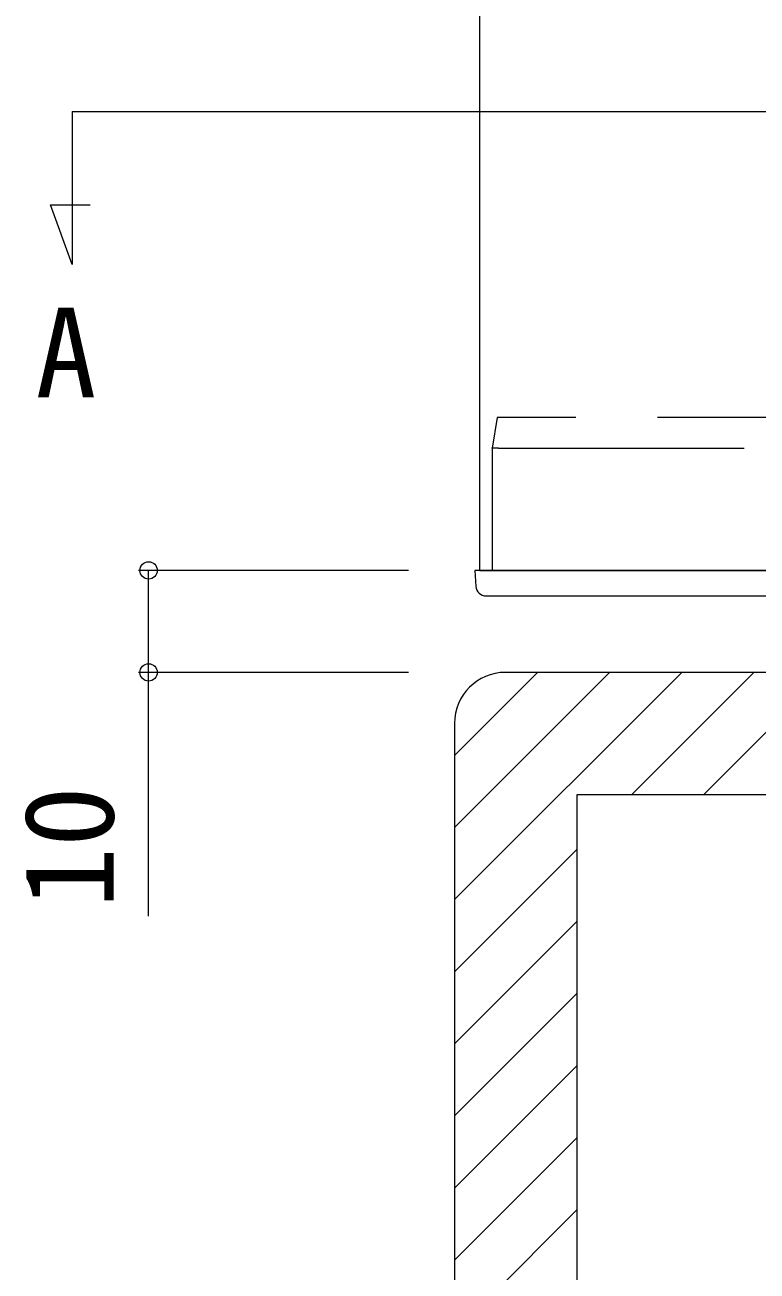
# Model space of a CAD drawing. Units: millimetres, scale not verified. Extents: x -990 to 990, y -1600 to 1603.
# Drawn here: x -15.1 to 56.7, y -1368.1 to -1245.9 of the extents above; entities that cross this region are included whole.
import ezdxf
from ezdxf.enums import TextEntityAlignment as Align

# ---------------------------------------------------------------- set-up
doc = ezdxf.new("R2010")
doc.units = ezdxf.units.MM
doc.header["$LTSCALE"] = 8
doc.linetypes.add('CHAIN2', pattern=[12, 9, -1, 1, -1])
doc.linetypes.add('DASHED3', pattern=[4, 3, -1])
for name, color, linetype, lineweight in [('0-1_USER1', 3, 'Continuous', 9), ('0-2_YKK_ZWAK', 3, 'Continuous', 9), ('0-3_YKK_11', 2, 'Continuous', 9), ('0-4_YKK_12', 4, 'Continuous', 9), ('0-7_YSS_K', 6, 'Continuous', 9)]:
    doc.layers.add(name, color=color, linetype=linetype, lineweight=lineweight)
doc.styles.add('ＭＳ ゴシック', font='')
doc.styles.get('ＭＳ ゴシック').set_extended_font_data('MS Gothic')

msp = doc.modelspace()

# ---------------------------------------------------------------- linework, layer by layer
at = {"layer": '0-2_YKK_ZWAK'}
for p, q in [((26.999, -1331.675), (49.288, -1309.386)), ((26.999, -1324.604), (42.217, -1309.386)), ((26.999, -1317.533), (35.146, -1309.386)), ((104.499, -1309.386), (31.999, -1309.386)), ((44.359, -1321.386), (56.359, -1309.386)), ((51.43, -1321.386), (63.43, -1309.386)), ((26.999, -1314.386), (26.999, -1386.886)), ((38.999, -1321.386), (38.999, -1386.886)), ((104.499, -1321.386), (38.999, -1321.386)), ((26.999, -1338.746), (38.999, -1326.746)), ((26.999, -1345.818), (38.999, -1333.818)), ((26.999, -1352.889), (38.999, -1340.889)), ((26.999, -1359.96), (38.999, -1347.96)), ((26.999, -1367.031), (38.999, -1355.031)), ((26.999, -1374.102), (38.999, -1362.102))]:
    msp.add_line(p, q, dxfattribs=at)
msp.add_arc((31.999, -1314.386), 5, 90, 180, dxfattribs=at)
at = {"layer": '0-3_YKK_11'}
for q in [(29.499, -1129.396), (141.499, -1299.386)]:
    msp.add_line((29.499, -1299.386), q, dxfattribs=at)
at = {"layer": '0-3_YKK_11', "linetype": 'CHAIN2'}
for q in [(-10.501, -1269.386), (189.499, -1254.386)]:
    msp.add_line((-10.501, -1254.386), q, dxfattribs=at)
msp.add_lwpolyline([(-10.501, -1269.386), (-12.631, -1263.536), (-8.731, -1263.536)], dxfattribs=at)
at = {"layer": '0-4_YKK_12', "linetype": 'DASHED3'}
msp.add_line((31.199, -1284.386), (30.699, -1287.386), dxfattribs=at)
at = {"layer": '0-4_YKK_12'}
for p, q in [((28.999, -1299.386), (29.094, -1300.947)), ((139.777, -1299.386), (31.497, -1299.386)), ((31.591, -1301.886), (139.572, -1301.886))]:
    msp.add_line(p, q, dxfattribs=at)
at = {"layer": '0-4_YKK_12', "linetype": 'DASHED3'}
for points in [[(31.3, -1284.386), (31.296, -1284.386), (31.291, -1284.386), (31.287, -1284.386), (31.282, -1284.386), (31.278, -1284.386), (31.274, -1284.386), (31.27, -1284.386), (31.266, -1284.386), (31.262, -1284.386), (31.259, -1284.386), (31.255, -1284.386), (31.252, -1284.386), (31.248, -1284.386), (31.245, -1284.386), (31.242, -1284.386), (31.239, -1284.386), (31.236, -1284.386), (31.233, -1284.386), (31.23, -1284.386), (31.227, -1284.386), (31.225, -1284.386), (31.223, -1284.386), (31.22, -1284.386), (31.218, -1284.386), (31.216, -1284.386), (31.214, -1284.386), (31.212, -1284.386), (31.21, -1284.386), (31.209, -1284.386), (31.207, -1284.386), (31.206, -1284.386), (31.205, -1284.386), (31.204, -1284.386), (31.203, -1284.386), (31.202, -1284.386), (31.201, -1284.386), (31.2, -1284.386), (31.2, -1284.386), (31.199, -1284.386)], [(31.552, -1284.386), (31.544, -1284.386), (31.536, -1284.386), (31.528, -1284.386), (31.52, -1284.386), (31.513, -1284.386), (31.505, -1284.386), (31.498, -1284.386), (31.49, -1284.386), (31.483, -1284.386), (31.476, -1284.386), (31.468, -1284.386), (31.461, -1284.386), (31.454, -1284.386), (31.447, -1284.386), (31.44, -1284.386), (31.433, -1284.386), (31.427, -1284.386), (31.42, -1284.386), (31.413, -1284.386), (31.407, -1284.386), (31.4, -1284.386), (31.394, -1284.386), (31.388, -1284.386), (31.382, -1284.386), (31.376, -1284.386), (31.37, -1284.386), (31.364, -1284.386), (31.358, -1284.386), (31.352, -1284.386), (31.347, -1284.386), (31.341, -1284.386), (31.336, -1284.386), (31.33, -1284.386), (31.325, -1284.386), (31.32, -1284.386), (31.315, -1284.386), (31.31, -1284.386), (31.305, -1284.386), (31.3, -1284.386)], [(31.399, -1287.386), (103.399, -1287.386), (102.899, -1284.386), (31.89, -1284.386)], [(31.89, -1284.386), (31.881, -1284.386), (31.872, -1284.386), (31.863, -1284.386), (31.854, -1284.386), (31.845, -1284.386), (31.836, -1284.386), (31.827, -1284.386), (31.818, -1284.386), (31.809, -1284.386), (31.8, -1284.386), (31.791, -1284.386), (31.782, -1284.386), (31.773, -1284.386), (31.764, -1284.386), (31.755, -1284.386), (31.746, -1284.386), (31.737, -1284.386), (31.728, -1284.386), (31.72, -1284.386), (31.711, -1284.386), (31.702, -1284.386), (31.693, -1284.386), (31.685, -1284.386), (31.676, -1284.386), (31.668, -1284.386), (31.659, -1284.386), (31.651, -1284.386), (31.642, -1284.386), (31.634, -1284.386), (31.625, -1284.386), (31.617, -1284.386), (31.608, -1284.386), (31.6, -1284.386), (31.592, -1284.386), (31.584, -1284.386), (31.576, -1284.386), (31.568, -1284.386), (31.56, -1284.386), (31.552, -1284.386)], [(30.699, -1287.386), (30.699, -1287.385), (30.699, -1287.384), (30.7, -1287.384), (30.7, -1287.383), (30.701, -1287.382), (30.702, -1287.381), (30.702, -1287.381), (30.703, -1287.38), (30.704, -1287.38), (30.706, -1287.379), (30.707, -1287.378), (30.708, -1287.378), (30.71, -1287.377), (30.712, -1287.376), (30.714, -1287.376), (30.715, -1287.375), (30.717, -1287.375), (30.72, -1287.374), (30.722, -1287.374), (30.724, -1287.373), (30.727, -1287.373), (30.729, -1287.372), (30.732, -1287.372), (30.735, -1287.371), (30.738, -1287.371), (30.741, -1287.37), (30.744, -1287.37), (30.747, -1287.369), (30.75, -1287.369), (30.754, -1287.369), (30.757, -1287.368), (30.761, -1287.368), (30.765, -1287.367), (30.769, -1287.367), (30.773, -1287.367), (30.777, -1287.366), (30.781, -1287.366), (30.785, -1287.366), (30.79, -1287.366)], [(30.699, -1287.386), (30.699, -1287.386), (30.699, -1299.386)], [(30.79, -1287.366), (30.794, -1287.365), (30.799, -1287.365), (30.803, -1287.365), (30.808, -1287.365), (30.813, -1287.364), (30.818, -1287.364), (30.823, -1287.364), (30.828, -1287.364), (30.834, -1287.364), (30.839, -1287.363), (30.844, -1287.363), (30.85, -1287.363), (30.856, -1287.363), (30.861, -1287.363), (30.867, -1287.363), (30.873, -1287.363), (30.879, -1287.363), (30.885, -1287.363), (30.891, -1287.363), (30.897, -1287.363), (30.904, -1287.363), (30.91, -1287.363), (30.917, -1287.363), (30.923, -1287.363), (30.93, -1287.363), (30.937, -1287.363), (30.943, -1287.363), (30.95, -1287.363), (30.957, -1287.363), (30.964, -1287.363), (30.971, -1287.363), (30.979, -1287.363), (30.986, -1287.364), (30.993, -1287.364), (31, -1287.364), (31.008, -1287.364), (31.015, -1287.364), (31.023, -1287.365), (31.031, -1287.365)], [(31.031, -1287.365), (31.038, -1287.365), (31.046, -1287.365), (31.054, -1287.366), (31.062, -1287.366), (31.07, -1287.366), (31.078, -1287.367), (31.086, -1287.367), (31.094, -1287.367), (31.102, -1287.368), (31.11, -1287.368), (31.118, -1287.368), (31.127, -1287.369), (31.135, -1287.369), (31.143, -1287.369), (31.152, -1287.37), (31.16, -1287.37), (31.169, -1287.371), (31.177, -1287.371), (31.186, -1287.372), (31.194, -1287.372), (31.203, -1287.373), (31.212, -1287.373), (31.22, -1287.374), (31.229, -1287.374), (31.238, -1287.375), (31.247, -1287.375), (31.255, -1287.376), (31.264, -1287.376), (31.273, -1287.377), (31.282, -1287.378), (31.291, -1287.378), (31.3, -1287.379), (31.309, -1287.38), (31.318, -1287.38), (31.327, -1287.381), (31.336, -1287.381), (31.345, -1287.382), (31.354, -1287.383), (31.363, -1287.384)], [(31.363, -1287.384), (31.372, -1287.384), (31.381, -1287.385), (31.39, -1287.386)], [(31.392, -1287.386), (31.392, -1287.386), (31.391, -1287.386), (31.391, -1287.386), (31.391, -1287.386), (31.391, -1287.386), (31.391, -1287.386), (31.39, -1287.386), (31.39, -1287.386), (31.39, -1287.386)], [(31.399, -1287.386), (31.399, -1287.386), (31.399, -1287.386), (31.399, -1287.386), (31.399, -1287.386), (31.398, -1287.386), (31.398, -1287.386), (31.398, -1287.386), (31.398, -1287.386), (31.398, -1287.386), (31.397, -1287.386), (31.397, -1287.386), (31.397, -1287.386), (31.397, -1287.386), (31.397, -1287.386), (31.396, -1287.386), (31.396, -1287.386), (31.396, -1287.386), (31.396, -1287.386), (31.396, -1287.386), (31.396, -1287.386), (31.395, -1287.386), (31.395, -1287.386), (31.395, -1287.386), (31.395, -1287.386), (31.395, -1287.386), (31.394, -1287.386), (31.394, -1287.386), (31.394, -1287.386), (31.394, -1287.386), (31.394, -1287.386), (31.393, -1287.386), (31.393, -1287.386), (31.393, -1287.386), (31.393, -1287.386), (31.393, -1287.386), (31.392, -1287.386), (31.392, -1287.386), (31.392, -1287.386), (31.392, -1287.386)]]:
    msp.add_lwpolyline(points, dxfattribs=at)
msp.add_lwpolyline([(31.199, -1284.386), (31.199, -1284.386), (31.199, -1284.386)], close=True, dxfattribs=at)
at = {"layer": '0-4_YKK_12'}
for points in [[(29.039, -1299.386), (29.036, -1299.386), (29.034, -1299.386), (29.031, -1299.386), (29.029, -1299.386), (29.027, -1299.386), (29.024, -1299.386), (29.022, -1299.386), (29.02, -1299.386), (29.018, -1299.386), (29.017, -1299.386), (29.015, -1299.386), (29.013, -1299.386), (29.012, -1299.386), (29.01, -1299.386), (29.009, -1299.386), (29.007, -1299.386), (29.006, -1299.386), (29.005, -1299.386), (29.004, -1299.386), (29.003, -1299.386), (29.002, -1299.386), (29.002, -1299.386), (29.001, -1299.386), (29, -1299.386), (29, -1299.386), (28.999, -1299.386), (28.999, -1299.386), (28.999, -1299.386), (28.999, -1299.386), (28.999, -1299.386)], [(29.207, -1299.386), (29.201, -1299.386), (29.195, -1299.386), (29.189, -1299.386), (29.184, -1299.386), (29.178, -1299.386), (29.173, -1299.386), (29.167, -1299.386), (29.162, -1299.386), (29.157, -1299.386), (29.152, -1299.386), (29.147, -1299.386), (29.142, -1299.386), (29.137, -1299.386), (29.132, -1299.386), (29.127, -1299.386), (29.123, -1299.386), (29.118, -1299.386), (29.114, -1299.386), (29.109, -1299.386), (29.105, -1299.386), (29.101, -1299.386), (29.096, -1299.386), (29.092, -1299.386), (29.088, -1299.386), (29.085, -1299.386), (29.081, -1299.386), (29.077, -1299.386), (29.073, -1299.386), (29.07, -1299.386), (29.066, -1299.386), (29.063, -1299.386), (29.06, -1299.386), (29.056, -1299.386), (29.053, -1299.386), (29.05, -1299.386), (29.047, -1299.386), (29.044, -1299.386), (29.042, -1299.386), (29.039, -1299.386)], [(29.498, -1299.386), (29.489, -1299.386), (29.48, -1299.386), (29.472, -1299.386), (29.463, -1299.386), (29.454, -1299.386), (29.446, -1299.386), (29.437, -1299.386), (29.429, -1299.386), (29.421, -1299.386), (29.412, -1299.386), (29.404, -1299.386), (29.396, -1299.386), (29.388, -1299.386), (29.38, -1299.386), (29.372, -1299.386), (29.364, -1299.386), (29.357, -1299.386), (29.349, -1299.386), (29.341, -1299.386), (29.334, -1299.386), (29.327, -1299.386), (29.319, -1299.386), (29.312, -1299.386), (29.305, -1299.386), (29.298, -1299.386), (29.291, -1299.386), (29.284, -1299.386), (29.277, -1299.386), (29.27, -1299.386), (29.263, -1299.386), (29.257, -1299.386), (29.25, -1299.386), (29.244, -1299.386), (29.237, -1299.386), (29.231, -1299.386), (29.225, -1299.386), (29.219, -1299.386), (29.213, -1299.386), (29.207, -1299.386)], [(29.896, -1299.386), (29.884, -1299.386), (29.873, -1299.386), (29.861, -1299.386), (29.85, -1299.386), (29.839, -1299.386), (29.828, -1299.386), (29.817, -1299.386), (29.806, -1299.386), (29.795, -1299.386), (29.784, -1299.386), (29.773, -1299.386), (29.762, -1299.386), (29.752, -1299.386), (29.741, -1299.386), (29.731, -1299.386), (29.72, -1299.386), (29.71, -1299.386), (29.7, -1299.386), (29.689, -1299.386), (29.679, -1299.386), (29.669, -1299.386), (29.659, -1299.386), (29.649, -1299.386), (29.639, -1299.386), (29.629, -1299.386), (29.619, -1299.386), (29.61, -1299.386), (29.6, -1299.386), (29.59, -1299.386), (29.581, -1299.386), (29.571, -1299.386), (29.562, -1299.386), (29.553, -1299.386), (29.543, -1299.386), (29.534, -1299.386), (29.525, -1299.386), (29.516, -1299.386), (29.507, -1299.386), (29.498, -1299.386)], [(30.379, -1299.386), (30.366, -1299.386), (30.353, -1299.386), (30.34, -1299.386), (30.326, -1299.386), (30.313, -1299.386), (30.3, -1299.386), (30.287, -1299.386), (30.275, -1299.386), (30.262, -1299.386), (30.249, -1299.386), (30.236, -1299.386), (30.223, -1299.386), (30.211, -1299.386), (30.198, -1299.386), (30.185, -1299.386), (30.173, -1299.386), (30.16, -1299.386), (30.148, -1299.386), (30.135, -1299.386), (30.123, -1299.386), (30.11, -1299.386), (30.098, -1299.386), (30.086, -1299.386), (30.074, -1299.386), (30.061, -1299.386), (30.049, -1299.386), (30.037, -1299.386), (30.025, -1299.386), (30.013, -1299.386), (30.001, -1299.386), (29.989, -1299.386), (29.977, -1299.386), (29.965, -1299.386), (29.954, -1299.386), (29.942, -1299.386), (29.93, -1299.386), (29.919, -1299.386), (29.907, -1299.386), (29.896, -1299.386)], [(30.924, -1299.386), (30.909, -1299.386), (30.895, -1299.386), (30.88, -1299.386), (30.866, -1299.386), (30.851, -1299.386), (30.837, -1299.386), (30.823, -1299.386), (30.808, -1299.386), (30.794, -1299.386), (30.78, -1299.386), (30.765, -1299.386), (30.751, -1299.386), (30.737, -1299.386), (30.723, -1299.386), (30.709, -1299.386), (30.694, -1299.386), (30.68, -1299.386), (30.666, -1299.386), (30.652, -1299.386), (30.638, -1299.386), (30.624, -1299.386), (30.61, -1299.386), (30.596, -1299.386), (30.582, -1299.386), (30.569, -1299.386), (30.555, -1299.386), (30.541, -1299.386), (30.527, -1299.386), (30.514, -1299.386), (30.5, -1299.386), (30.486, -1299.386), (30.473, -1299.386), (30.459, -1299.386), (30.446, -1299.386), (30.432, -1299.386), (30.419, -1299.386), (30.406, -1299.386), (30.392, -1299.386), (30.379, -1299.386)], [(31.497, -1299.386), (31.482, -1299.386), (31.467, -1299.386), (31.452, -1299.386), (31.437, -1299.386), (31.422, -1299.386), (31.407, -1299.386), (31.393, -1299.386), (31.378, -1299.386), (31.363, -1299.386), (31.348, -1299.386), (31.333, -1299.386), (31.318, -1299.386), (31.304, -1299.386), (31.289, -1299.386), (31.274, -1299.386), (31.259, -1299.386), (31.244, -1299.386), (31.23, -1299.386), (31.215, -1299.386), (31.2, -1299.386), (31.186, -1299.386), (31.171, -1299.386), (31.156, -1299.386), (31.142, -1299.386), (31.127, -1299.386), (31.112, -1299.386), (31.098, -1299.386), (31.083, -1299.386), (31.069, -1299.386), (31.054, -1299.386), (31.04, -1299.386), (31.025, -1299.386), (31.01, -1299.386), (30.996, -1299.386), (30.981, -1299.386), (30.967, -1299.386), (30.952, -1299.386), (30.938, -1299.386), (30.924, -1299.386)], [(30.092, -1301.886), (30.092, -1301.886), (30.092, -1301.886), (30.093, -1301.886), (30.093, -1301.886), (30.093, -1301.886), (30.094, -1301.886), (30.094, -1301.886), (30.095, -1301.886), (30.095, -1301.886), (30.096, -1301.886), (30.097, -1301.886), (30.097, -1301.886), (30.098, -1301.886), (30.099, -1301.886), (30.1, -1301.886), (30.102, -1301.886), (30.103, -1301.886), (30.104, -1301.886), (30.105, -1301.886), (30.107, -1301.886), (30.108, -1301.886), (30.11, -1301.886), (30.111, -1301.886), (30.113, -1301.886), (30.115, -1301.886), (30.117, -1301.886), (30.118, -1301.886), (30.12, -1301.886), (30.122, -1301.886), (30.125, -1301.886), (30.127, -1301.886), (30.129, -1301.886), (30.131, -1301.886), (30.134, -1301.886), (30.136, -1301.886), (30.139, -1301.886), (30.141, -1301.886), (30.144, -1301.886), (30.146, -1301.886)], [(30.146, -1301.886), (30.149, -1301.886), (30.152, -1301.886), (30.155, -1301.886), (30.158, -1301.886), (30.161, -1301.886), (30.164, -1301.886), (30.167, -1301.886), (30.171, -1301.886), (30.174, -1301.886), (30.177, -1301.886), (30.181, -1301.886), (30.184, -1301.886), (30.188, -1301.886), (30.191, -1301.886), (30.195, -1301.886), (30.199, -1301.886), (30.203, -1301.886), (30.207, -1301.886), (30.211, -1301.886), (30.215, -1301.886), (30.219, -1301.886), (30.223, -1301.886), (30.227, -1301.886), (30.232, -1301.886), (30.236, -1301.886), (30.24, -1301.886), (30.245, -1301.886), (30.249, -1301.886), (30.254, -1301.886), (30.259, -1301.886), (30.264, -1301.886), (30.268, -1301.886), (30.273, -1301.886), (30.278, -1301.886), (30.283, -1301.886), (30.288, -1301.886), (30.293, -1301.886), (30.299, -1301.886), (30.304, -1301.886)], [(30.304, -1301.886), (30.309, -1301.886), (30.315, -1301.886), (30.32, -1301.886), (30.326, -1301.886), (30.331, -1301.886), (30.337, -1301.886), (30.342, -1301.886), (30.348, -1301.886), (30.354, -1301.886), (30.36, -1301.886), (30.366, -1301.886), (30.372, -1301.886), (30.378, -1301.886), (30.384, -1301.886), (30.39, -1301.886), (30.396, -1301.886), (30.402, -1301.886), (30.409, -1301.886), (30.415, -1301.886), (30.422, -1301.886), (30.428, -1301.886), (30.435, -1301.886), (30.441, -1301.886), (30.448, -1301.886), (30.454, -1301.886), (30.461, -1301.886), (30.468, -1301.886), (30.475, -1301.886), (30.482, -1301.886), (30.489, -1301.886), (30.496, -1301.886), (30.503, -1301.886), (30.51, -1301.886), (30.517, -1301.886), (30.524, -1301.886), (30.532, -1301.886), (30.539, -1301.886), (30.546, -1301.886), (30.554, -1301.886)], [(30.554, -1301.886), (30.561, -1301.886), (30.569, -1301.886), (30.576, -1301.886), (30.584, -1301.886), (30.592, -1301.886), (30.599, -1301.886), (30.607, -1301.886), (30.615, -1301.886), (30.623, -1301.886), (30.631, -1301.886), (30.639, -1301.886), (30.647, -1301.886), (30.655, -1301.886), (30.663, -1301.886), (30.671, -1301.886), (30.679, -1301.886), (30.688, -1301.886), (30.696, -1301.886), (30.704, -1301.886), (30.713, -1301.886), (30.721, -1301.886), (30.73, -1301.886), (30.738, -1301.886), (30.747, -1301.886), (30.755, -1301.886), (30.764, -1301.886), (30.772, -1301.886), (30.781, -1301.886), (30.79, -1301.886), (30.798, -1301.886), (30.807, -1301.886), (30.816, -1301.886), (30.825, -1301.886), (30.834, -1301.886), (30.842, -1301.886), (30.851, -1301.886), (30.86, -1301.886), (30.869, -1301.886), (30.878, -1301.886)], [(30.878, -1301.886), (30.887, -1301.886), (30.896, -1301.886), (30.906, -1301.886), (30.915, -1301.886), (30.924, -1301.886), (30.933, -1301.886), (30.942, -1301.886), (30.952, -1301.886), (30.961, -1301.886), (30.97, -1301.886), (30.98, -1301.886), (30.989, -1301.886), (30.999, -1301.886), (31.008, -1301.886), (31.018, -1301.886), (31.027, -1301.886), (31.037, -1301.886), (31.047, -1301.886), (31.056, -1301.886), (31.066, -1301.886), (31.076, -1301.886), (31.085, -1301.886), (31.095, -1301.886), (31.105, -1301.886), (31.115, -1301.886), (31.125, -1301.886), (31.134, -1301.886), (31.144, -1301.886), (31.154, -1301.886), (31.164, -1301.886), (31.174, -1301.886), (31.184, -1301.886), (31.194, -1301.886), (31.204, -1301.886), (31.214, -1301.886), (31.224, -1301.886), (31.234, -1301.886), (31.244, -1301.886), (31.254, -1301.886)], [(31.254, -1301.886), (31.264, -1301.886), (31.274, -1301.886), (31.284, -1301.886), (31.294, -1301.886), (31.305, -1301.886), (31.315, -1301.886), (31.325, -1301.886), (31.335, -1301.886), (31.345, -1301.886), (31.355, -1301.886), (31.365, -1301.886), (31.375, -1301.886), (31.386, -1301.886), (31.396, -1301.886), (31.406, -1301.886), (31.416, -1301.886), (31.426, -1301.886), (31.437, -1301.886), (31.447, -1301.886), (31.457, -1301.886), (31.467, -1301.886), (31.478, -1301.886), (31.488, -1301.886), (31.498, -1301.886), (31.509, -1301.886), (31.519, -1301.886), (31.529, -1301.886), (31.54, -1301.886), (31.55, -1301.886), (31.56, -1301.886), (31.571, -1301.886), (31.581, -1301.886), (31.591, -1301.886)]]:
    msp.add_lwpolyline(points, dxfattribs=at)
msp.add_arc((30.092, -1300.886), 1, 183.5, 270, dxfattribs=at)
at = {"layer": '0-7_YSS_K'}
for p, q in [((22.496, -1299.386), (-4, -1299.386)), ((-3, -1309.386), (-3, -1299.386)), ((22.496, -1309.386), (-4, -1309.386)), ((-3, -1333.305), (-3, -1309.386))]:
    msp.add_line(p, q, dxfattribs=at)
for centre in [(-3, -1299.386), (-3, -1309.386)]:
    msp.add_circle(centre, 0.85, dxfattribs=at)

# ---------------------------------------------------------------- texts
at = {"layer": '0-1_USER1', "style": 'ＭＳ ゴシック'}
msp.add_text('A', height=8.798, dxfattribs=at).set_placement((-14.099, -1285.045), align=Align.BOTTOM_LEFT)
at = {"layer": '0-7_YSS_K', "style": 'ＭＳ ゴシック'}
msp.add_text('10', height=8.798, rotation=90, dxfattribs=at).set_placement((-3.8, -1332.505), align=Align.BOTTOM_LEFT)

doc.saveas('drawing.dxf')
